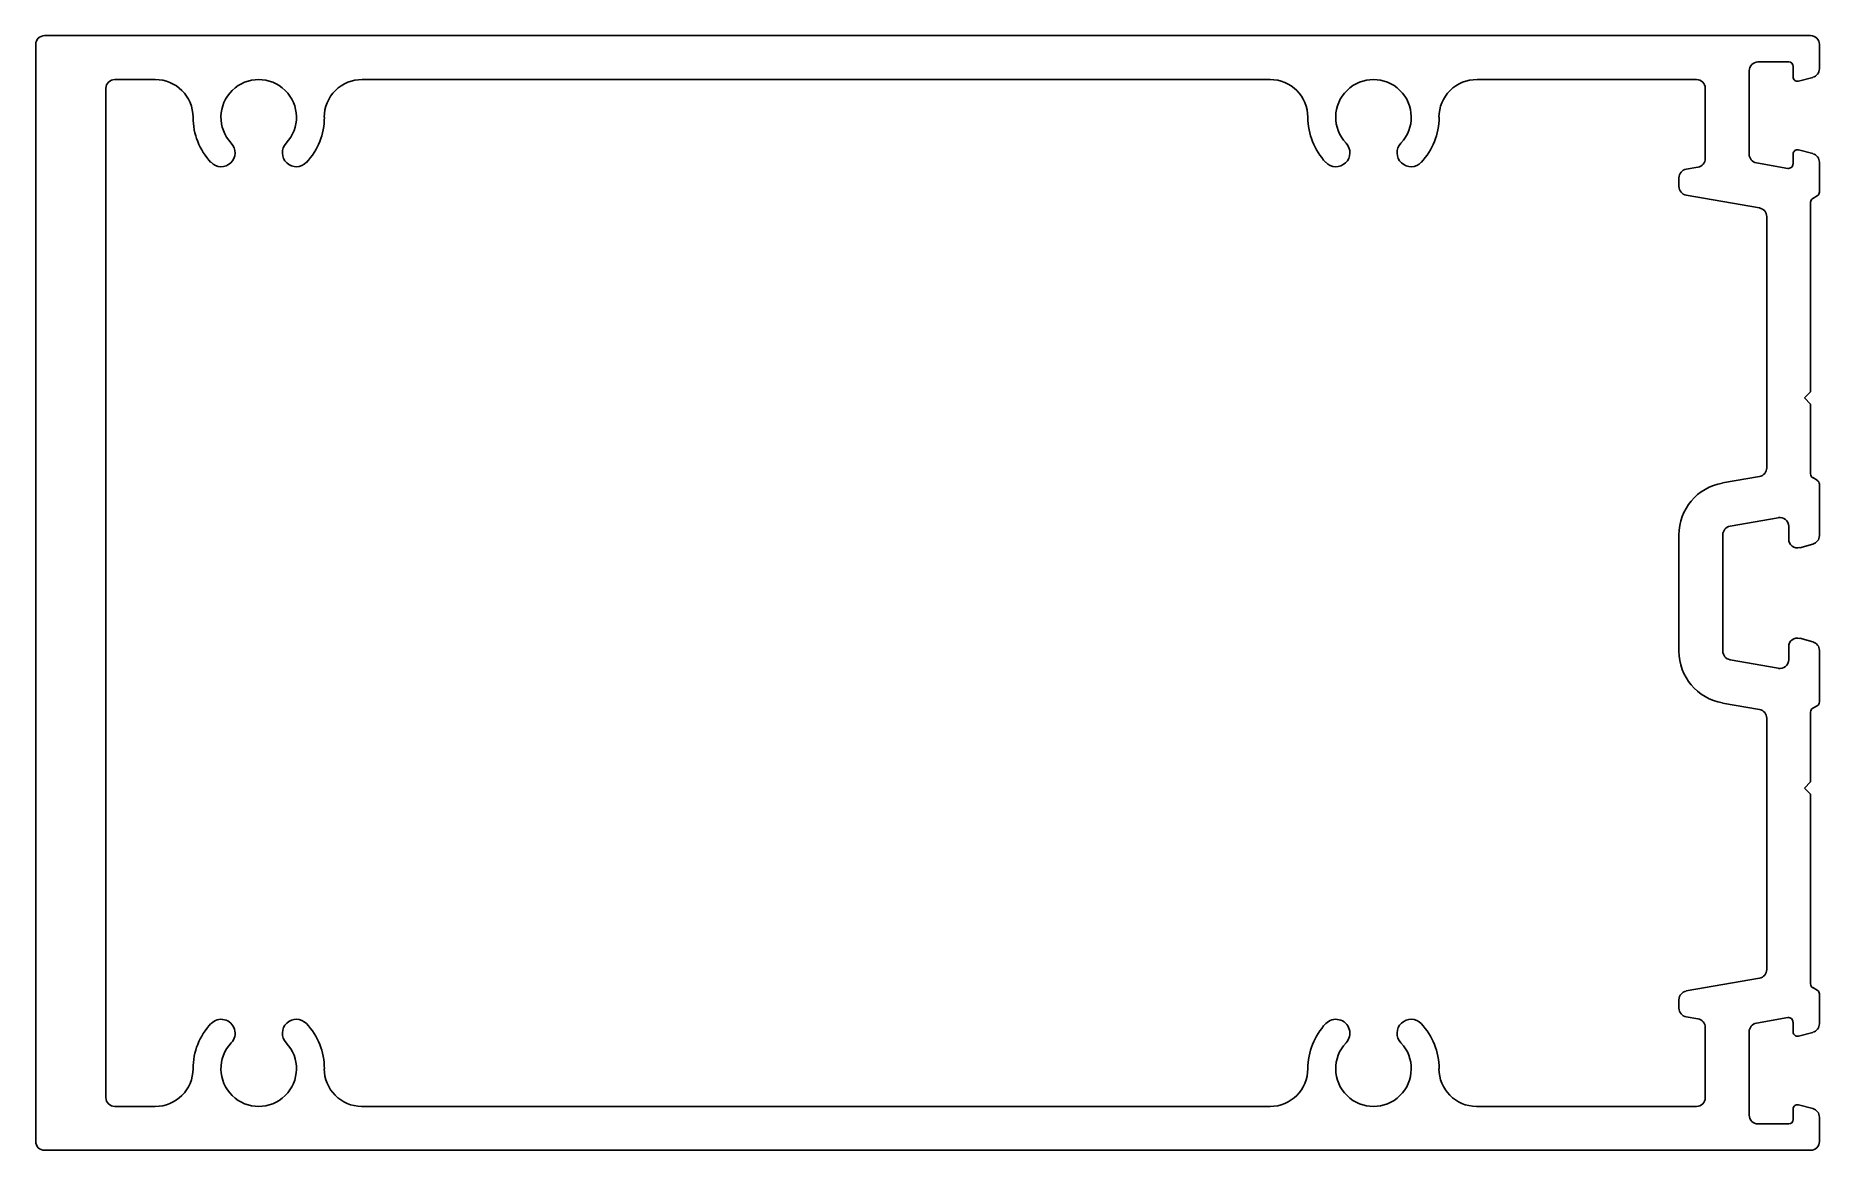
# Model space of a CAD drawing. Extents: x -51 to 51, y 4 to 67.
import ezdxf

# ---------------------------------------------------------------- set-up
doc = ezdxf.new("R2010")
doc.units = 0
doc.layers.add('PROFILE', color=1, linetype='CONTINUOUS')

msp = doc.modelspace()

# ---------------------------------------------------------------- linework, layer by layer
at = {"layer": 'PROFILE', "color": 7}
for p, q in [((-50.27, 67.32), (50.33, 67.32)), ((-50.77, 4.32), (-50.77, 66.82)), ((50.83, 66.82), (50.83, 65.43)), ((46.83, 65.32), (46.83, 60.57)), ((49.08, 65.82), (47.33, 65.82)), ((49.33, 64.97), (49.33, 65.57)), ((-46.77, 6.82), (-46.77, 64.32)), ((-46.27, 64.82), (-43.96, 64.82)), ((-32.17, 64.82), (19.54, 64.82)), ((31.33, 64.82), (43.83, 64.82)), ((44.33, 64.32), (44.33, 60.32)), ((50.46, 64.94), (49.64, 64.72)), ((47.24, 60.07), (49.03, 59.76)), ((49.33, 60), (49.33, 60.57)), ((49.64, 60.81), (50.46, 60.6)), ((50.83, 60.11), (50.83, 58.41)), ((42.83, 59.22), (42.83, 58.73)), ((43.91, 59.83), (43.24, 59.71)), ((43.24, 58.24), (47.41, 57.51)), ((50.7, 58.19), (50.45, 58.05)), ((47.83, 57.01), (47.83, 42.7)), ((50.33, 57.83), (50.33, 47.03)), ((50.33, 47.03), (49.98, 46.68)), ((49.98, 46.68), (50.33, 46.33)), ((50.33, 46.33), (50.33, 42.35)), ((47.41, 42.21), (45.31, 41.84)), ((50.45, 42.14), (50.7, 41.99)), ((50.83, 41.77), (50.83, 38.84)), ((48.49, 39.86), (45.74, 39.38)), ((42.83, 38.88), (42.83, 32.26)), ((45.33, 38.88), (45.33, 32.26)), ((49.08, 38.64), (49.08, 39.37)), ((50.46, 38.35), (49.71, 38.15)), ((49.71, 32.99), (50.46, 32.78)), ((45.74, 31.76), (48.49, 31.28)), ((49.08, 31.77), (49.08, 32.5)), ((50.83, 32.3), (50.83, 29.36)), ((45.31, 29.3), (47.41, 28.93)), ((50.33, 28.79), (50.33, 24.81)), ((50.7, 29.15), (50.45, 29)), ((47.83, 28.44), (47.83, 14.12)), ((50.33, 24.81), (49.98, 24.46)), ((49.98, 24.46), (50.33, 24.11)), ((50.33, 24.11), (50.33, 13.3)), ((47.41, 13.63), (43.24, 12.9)), ((42.83, 12.4), (42.83, 11.92)), ((50.45, 13.09), (50.7, 12.94)), ((50.83, 12.73), (50.83, 11.03)), ((43.24, 11.43), (43.91, 11.31)), ((49.03, 11.38), (47.24, 11.06)), ((44.33, 10.82), (44.33, 6.82)), ((46.83, 10.57), (46.83, 5.82)), ((49.33, 10.57), (49.33, 11.13)), ((50.46, 10.54), (49.64, 10.32)), ((-43.96, 6.32), (-46.27, 6.32)), ((19.54, 6.32), (-32.2, 6.32)), ((43.83, 6.32), (31.3, 6.32)), ((49.33, 5.57), (49.33, 6.17)), ((49.64, 6.41), (50.46, 6.2)), ((47.33, 5.32), (49.08, 5.32)), ((50.83, 5.71), (50.83, 4.32)), ((50.33, 3.82), (-50.27, 3.82))]:
    msp.add_line(p, q, dxfattribs=at)
for centre, radius, start, end in [((-50.27, 66.82), 0.5, 90, 180), ((50.33, 66.82), 0.5, 0, 90), ((47.33, 65.32), 0.5, 90, 180), ((49.08, 65.57), 0.25, 0, 90), ((50.33, 65.43), 0.5, 285, 0), ((-46.27, 64.32), 0.5, 90, 180), ((-43.96, 62.67), 2.15, 0.0055, 90), ((-38.07, 62.67), 2.15, 316.6427, 223.3573), ((-32.19, 62.67), 2.15, 89.568, 179.9951), ((19.54, 62.67), 2.15, 0.0055, 90), ((25.43, 62.67), 2.15, 316.6427, 223.3573), ((31.31, 62.67), 2.15, 89.568, 179.9951), ((43.83, 64.32), 0.5, 0, 90), ((49.58, 64.97), 0.25, 180, 285), ((-38.07, 62.67), 3.74, 180.0055, 223.3573), ((-38.07, 62.67), 3.74, 316.6427, 359.9951), ((25.43, 62.67), 3.74, 180.0055, 223.3573), ((25.43, 62.67), 3.74, 316.6427, 359.9951), ((-40.21, 60.65), 0.794, 223.3573, 43.3573), ((-35.93, 60.65), 0.794, 136.6427, 316.6427), ((23.29, 60.65), 0.794, 223.3573, 43.3573), ((27.57, 60.65), 0.794, 136.6427, 316.6427), ((43.83, 60.32), 0.5, 280, 0), ((47.33, 60.57), 0.5, 180, 260), ((49.07, 60.01), 0.253, 259.3042, 359.3042), ((49.58, 60.57), 0.25, 75, 180), ((50.33, 60.11), 0.5, 360, 75), ((43.33, 59.22), 0.5, 100, 180), ((43.33, 58.73), 0.5, 180, 260), ((50.58, 57.83), 0.25, 120, 180), ((50.58, 58.41), 0.25, 300, 360), ((47.33, 57.01), 0.5, 0, 80), ((47.33, 42.7), 0.5, 280, 0), ((45.83, 38.88), 3, 100, 180), ((50.58, 42.35), 0.25, 180, 240), ((50.58, 41.77), 0.25, 0, 60), ((48.58, 39.37), 0.5, 0, 100), ((45.83, 38.88), 0.5, 100, 180), ((49.58, 38.64), 0.5, 180, 285), ((50.33, 38.84), 0.5, 285, 360), ((49.58, 32.5), 0.5, 75, 180), ((50.33, 32.3), 0.5, 0, 75), ((45.83, 32.26), 3, 180, 260), ((45.83, 32.26), 0.5, 180, 260), ((48.58, 31.77), 0.5, 260, 360), ((47.33, 28.44), 0.5, 360, 80), ((50.58, 28.79), 0.25, 120, 180), ((50.58, 29.36), 0.25, 300, 360), ((47.33, 14.12), 0.5, 280, 360), ((50.58, 13.3), 0.25, 180, 240), ((43.33, 12.4), 0.5, 100, 180), ((50.58, 12.73), 0.25, 0, 60), ((-40.21, 10.49), 0.794, 316.6427, 136.6427), ((-35.93, 10.49), 0.794, 43.3573, 223.3573), ((23.29, 10.49), 0.794, 316.6427, 136.6427), ((27.57, 10.49), 0.794, 43.3573, 223.3573), ((43.33, 11.92), 0.5, 180, 260), ((43.83, 10.82), 0.5, 360, 80), ((49.07, 11.13), 0.253, 359.3042, 99.3042), ((-38.07, 8.47), 3.74, 136.6427, 179.9945), ((-38.07, 8.47), 3.74, 0.0049, 43.3573), ((25.43, 8.47), 3.74, 136.6427, 179.9945), ((25.43, 8.47), 3.74, 0.0049, 43.3573), ((47.33, 10.57), 0.5, 100, 180), ((49.58, 10.57), 0.25, 180, 285), ((50.33, 11.03), 0.5, 285, 0), ((-38.07, 8.47), 2.15, 136.6427, 43.3573), ((25.43, 8.47), 2.15, 136.6427, 43.3573), ((-43.96, 8.47), 2.15, 270, 359.9945), ((-32.19, 8.47), 2.15, 180.0049, 269.568), ((19.54, 8.47), 2.15, 270, 359.9945), ((31.31, 8.47), 2.15, 180.0049, 269.568), ((-46.27, 6.82), 0.5, 180, 270), ((43.83, 6.82), 0.5, 270, 360), ((49.58, 6.17), 0.25, 75, 180), ((50.33, 5.71), 0.5, 360, 75), ((47.33, 5.82), 0.5, 180, 270), ((49.08, 5.57), 0.25, 270, 360), ((-50.27, 4.32), 0.5, 180, 270), ((50.33, 4.32), 0.5, 270, 0)]:
    msp.add_arc(centre, radius, start, end, dxfattribs=at)

doc.saveas('drawing.dxf')
